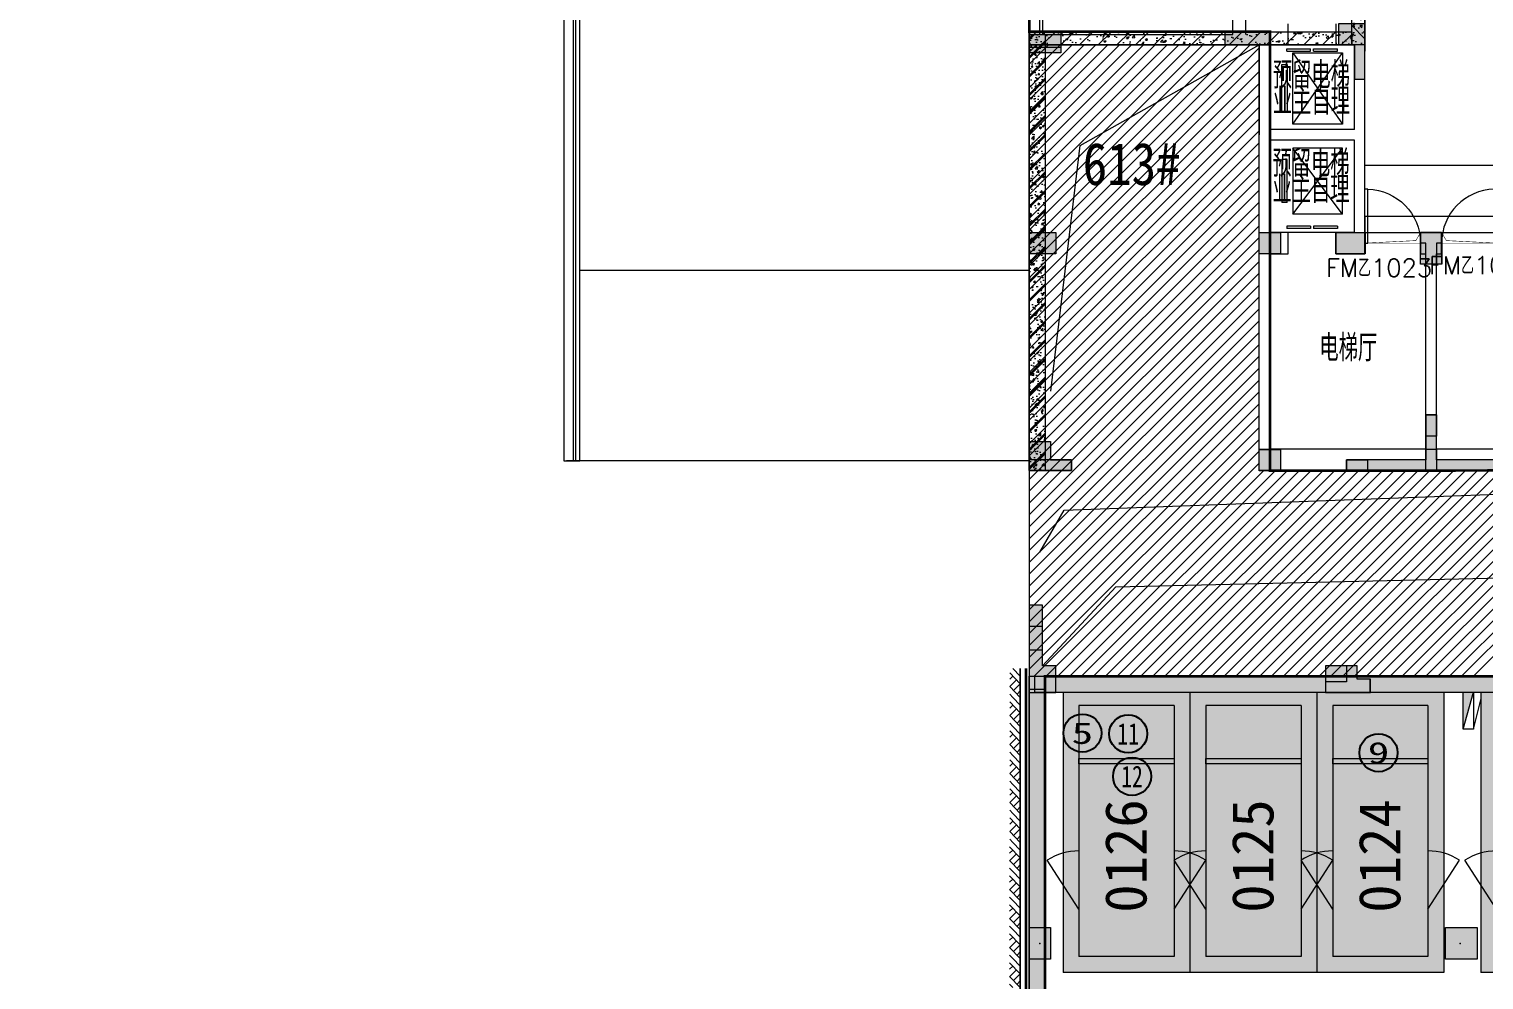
# Model space of a CAD drawing. Extents: x -264757 to 1033689, y 4049843 to 4347093.
# Drawn here: x -89057 to -61540, y 4239268 to 4257258 of the extents above; entities that cross this region are included whole.
import ezdxf
from ezdxf.enums import TextEntityAlignment as Align
from ezdxf.xclip import XClip

# ---------------------------------------------------------------- set-up
doc = ezdxf.new("R2010")
doc.units = 0
doc.header["$LTSCALE"] = 1000
doc.header["$MEASUREMENT"] = 0
doc.header["$XCLIPFRAME"] = 0
doc.linetypes.add('DASH', pattern=[0.35, 0.25, -0.1])
doc.layers.add('AX-01DK-PB01$0$AX-001DK-01-PB01-02$0$A-3-WinF(Text)', color=8, linetype='Continuous', plot=False)
for name, color, linetype in [('不利因素1-紧邻消火栓', 7, 'Continuous'), ('不利因素11-尽端停车', 7, 'Continuous'), ('不利因素12-不满足一次性出车', 7, 'Continuous'), ('不利因素5-单面靠墙', 7, 'Continuous'), ('普通车位', 7, 'Continuous')]:
    doc.layers.add(name, color=color, linetype=linetype)
doc.layers.add('无关图层', color=8, linetype='Continuous', lineweight=0)
doc.layers.add('车位归属楼栋范围线', color=7, linetype='Continuous', true_color=0x19e6c7)
doc.styles.add('AX-01DK-PB01$0$AX-001DK-01-PB01-02$0$_TCH_WINDOW', font='SIMPLEX', dxfattribs={"bigfont": 'GBCBIG'})
doc.styles.add('AX-01DK-PB01$0$Standard', font='gbenor.shx', dxfattribs={"bigfont": 'gbcbig.shx'})
doc.styles.add('AX-01DK-PB01$1$AX-001DK-01-PB01-02$0$黑体', font='simhei.ttf')
doc.styles.add('AX-ACK-BIANH1$0$黑体', font='simhei.ttf')
doc.styles.add('SX-ACK-PB01-WNC-ALL$0$黑体', font='simhei.ttf')
doc.styles.add('黑体', font='simhei.ttf')

# ---------------------------------------------------------------- blocks, each defined once
blk = doc.blocks.new('20200722.21185040')
at = {"layer": '不利因素11-尽端停车', "true_color": 0xf21b23}
h = blk.add_hatch(color=240, dxfattribs=at)
h.dxf.hatch_style = 1
edge = h.paths.add_edge_path()
edge.add_arc((360, 360), 360, 0, 360)
at = {"layer": '不利因素11-尽端停车'}
blk.add_circle((360, 360), 360, dxfattribs=at)
at = {"layer": '不利因素11-尽端停车', "style": '黑体', "width": 0.695313}
blk.add_text('11', height=407.3, dxfattribs=at).set_placement((156, 156), (564, 156), align=Align.FIT)
blk = doc.blocks.new('20200722.21185335')
at = {"layer": '不利因素12-不满足一次性出车', "true_color": 0x201adc}
h = blk.add_hatch(color=182, dxfattribs=at)
h.dxf.hatch_style = 1
edge = h.paths.add_edge_path()
edge.add_arc((360, 360), 360, 0, 360)
at = {"layer": '不利因素12-不满足一次性出车'}
blk.add_circle((360, 360), 360, dxfattribs=at)
at = {"layer": '不利因素12-不满足一次性出车', "style": '黑体', "width": 0.695313}
blk.add_text('12', height=407.3, dxfattribs=at).set_placement((156, 156), (564, 156), align=Align.FIT)
blk = doc.blocks.new('20200722.21175556')
at = {"layer": '不利因素1-紧邻消火栓', "true_color": 0x3c6a45}
h = blk.add_hatch(color=97, dxfattribs=at)
h.dxf.hatch_style = 1
edge = h.paths.add_edge_path()
edge.add_arc((360, 360), 360, 0, 360)
at = {"layer": '不利因素1-紧邻消火栓'}
blk.add_circle((360, 360), 360, dxfattribs=at)
at = {"layer": '不利因素1-紧邻消火栓', "style": '黑体', "width": 1.390625}
blk.add_text('9', height=407, dxfattribs=at).set_placement((156, 156), (564, 156), align=Align.FIT)
blk = doc.blocks.new('SX-ACK-PB01-WNC-ALL$0$20200722.21183209')
at = {"layer": '不利因素5-单面靠墙', "true_color": 0x6d711d}
h = blk.add_hatch(color=66, dxfattribs=at)
h.dxf.hatch_style = 1
edge = h.paths.add_edge_path()
edge.add_arc((360, 360), 360, 0, 360)
at = {"layer": '不利因素5-单面靠墙'}
blk.add_circle((360, 360), 360, dxfattribs=at)
at = {"layer": '不利因素5-单面靠墙', "style": 'SX-ACK-PB01-WNC-ALL$0$黑体', "width": 1.390625}
blk.add_text('5', height=407, dxfattribs=at).set_placement((156, 156), (564, 156), align=Align.FIT)
blk = doc.blocks.new('AX-01DK-PB01$1$$LinePat$素土夯实')
at = {"layer": '无关图层'}
for p, q in [((0, -210), (210, 0)), ((120, -300), (420, 0)), ((420, 0), (608, -188)), ((495, -300), (795, 0)), ((615, 0), (705, -90)), ((210, -210), (300, -300)), ((315, -105), (502, -293)), ((705, -300), (795, -210))]:
    blk.add_line(p, q, dxfattribs=at)
blk = doc.blocks.new('SX-613-PB02-WNC')
at = {"layer": '无关图层'}
h = blk.add_hatch(color=256, dxfattribs=at)
h.dxf.hatch_style = 1
h.paths.add_polyline_path([(5850, 12700), (5850, 12300), (6150, 12300), (6150, 11650), (6350, 11650), (6350, 12700)])
for points in [[(6150, 12300), (6150, 11650), (6350, 11650), (6350, 12700), (5850, 12700), (5850, 12300)], [(600, 12150), (0, 12150), (0, 12550), (600, 12550)], [(3700, 12550), (3700, 12300), (4550, 12300), (4550, 12550)], [(500, 8350), (0, 8350), (0, 8750), (500, 8750)], [(4749, 8350), (4349, 8350), (4349, 8750), (4749, 8750)], [(6350, 8350), (5800, 8350), (5800, 8750), (6350, 8750)], [(7400, 8150), (7400, 8750), (7800, 8750), (7800, 8150)], [(7500, 5300), (7700, 5300), (7700, 4900), (7500, 4900)], [(800, 4250), (0, 4250), (0, 4800), (400, 4800), (400, 4450), (800, 4450)], [(4749, 4245), (4349, 4245), (4349, 4645), (4749, 4645)], [(6400, 4450), (6400, 4250), (6000, 4250), (6000, 4450)], [(7700, 4450), (7700, 4450), (7700, 4250), (7500, 4250), (7500, 4450), (7500, 4450), (7500, 4650), (7700, 4650)], [(250, 1700), (0, 1700), (0, 1300), (250, 1300)], [(0, 50), (500, 50), (500, 550), (250, 550), (250, 850), (0, 850)], [(6451, 50), (6451, 300), (6201, 300), (6201, 550), (6001, 550), (5601, 550), (5601, 50), (6001, 50)]]:
    blk.add_hatch(color=256, dxfattribs=at).paths.add_polyline_path(points)
h = blk.add_hatch(dxfattribs=at)
h.set_pattern_fill('ARMORED', color=256, scale=100)
h.set_pattern_definition([(50, (-1069436.4, -383487.5), (358.63009, -31.37607), [37.5, -412.5]), (355, (-1069436.4, -383487.5), (-69.37567, 376.09607), [30, -330]), (100.4514, (-1069406.5, -383490.1), (289.25469, 344.71977), [31.8701, -350.57106]), (46.1842, (-1069436.4, -383387.5), (533.62052, -82.7595), [56.25, -618.75]), (96.6356, (-1069391.9, -383394.4), (467.33135, 487.05894), [47.80514, -525.8565]), (351.1842, (-1069436.4, -383387.5), (467.33097, 487.0593), [45, -495]), (21, (-1069386.4, -383412.5), (298.453526, -201.309445), [37.5, -412.5]), (326, (-1069386.4, -383412.5), (121.65767, 362.57502), [30, -330]), (71.4514, (-1069361.52, -383429.27), (420.11131, 161.26525), [31.8701, -350.57106]), (37.5, (-1069436.4, -383487.5), (6.079928, 166.446927), [0, -326, 0, -335, 0, -331.25]), (7.5, (-1069436.4, -383487.5), (131.53477, 197.205856), [0, -191, 0, -318.5, 0, -126.25]), (327.5, (-1069547.9, -383487.5), (266.911218, -11.277436), [0, -125, 0, -390, 0, -517.5]), (317.5, (-1069597.9, -383487.5), (291.593085, 50.05249), [0, -162.5, 0, -259, 0, -367.5]), (45, (-1069436.4, -383487.5), (-176.776695, 176.776695), [])])
h.paths.add_polyline_path([(0, 12500), (300, 12500), (300, 4250), (0, 4250)])
h = blk.add_hatch(color=256, dxfattribs=at)
h.dxf.hatch_style = 1
h.paths.add_polyline_path([(600, 12250), (0, 12250), (0, 12500), (600, 12500)])
h = blk.add_hatch(color=256, dxfattribs=at)
h.dxf.hatch_style = 1
h.paths.add_polyline_path([(3700, 12550), (3700, 12300), (4550, 12300), (4550, 12550)])
h = blk.add_hatch(color=256, dxfattribs=at)
h.dxf.hatch_style = 1
h.paths.add_polyline_path([(7700, 8550), (7700, 8150), (7500, 8150), (7500, 8550), (7400, 8550), (7400, 8750), (6350, 8750), (6350, 8750), (8850, 8750), (8850, 8750), (7800, 8750), (7800, 8550)])
h = blk.add_hatch(color=256, dxfattribs=at)
h.dxf.hatch_style = 1
h.paths.add_polyline_path([(7700, 4450), (7700, 5300), (7500, 5300), (7500, 4450), (6000, 4450), (6000, 4250), (6350, 4250), (6350, 4250), (8850, 4250), (8850, 4250), (9200, 4250), (9200, 4450)])
h = blk.add_hatch(color=256, dxfattribs=at)
h.dxf.hatch_style = 1
h.paths.add_polyline_path([(800, 4450), (0, 4450), (0, 4250), (800, 4250)])
h = blk.add_hatch(color=256, dxfattribs=at)
h.dxf.hatch_style = 1
h.paths.add_polyline_path([(250, 1700), (0, 1700), (0, 50), (500, 50), (500, 550), (250, 550)])
h = blk.add_hatch(color=256, dxfattribs=at)
h.dxf.hatch_style = 1
h.paths.add_polyline_path([(6451, 50), (6451, 300), (6201, 300), (6201, 550), (6001, 550), (6001, 250), (5601, 250), (5601, 50), (6001, 50)])
for points in [[(5850, 12700), (5850, 12300), (6150, 12300), (6150, 11650), (6350, 11650), (6350, 12700)], [(6150, 12300), (6150, 11650), (6350, 11650), (6350, 12700), (5850, 12700), (5850, 12300)], [(600, 12150), (0, 12150), (0, 12550), (600, 12550)], [(0, 12500), (300, 12500), (300, 4250), (0, 4250)], [(600, 12250), (0, 12250), (0, 12500), (600, 12500)], [(3700, 12550), (3700, 12300), (4550, 12300), (4550, 12550)], [(500, 8350), (0, 8350), (0, 8750), (500, 8750)], [(4749, 8350), (4349, 8350), (4349, 8750), (4749, 8750)], [(6350, 8350), (5800, 8350), (5800, 8750), (6350, 8750)], [(7400, 8750), (7400, 8750), (7800, 8750), (7800, 8750), (7800, 8750), (7800, 8550), (7700, 8550), (7700, 8150), (7500, 8150), (7500, 8550), (7400, 8550), (7400, 8750)], [(7400, 8150), (7400, 8750), (7800, 8750), (7800, 8150)], [(6350, 4250), (6350, 4250), (8850, 4250), (8850, 4250), (9200, 4250), (9200, 4450), (7700, 4450), (7700, 5300), (7500, 5300), (7500, 4450), (6000, 4450), (6000, 4250)], [(7500, 5300), (7700, 5300), (7700, 4900), (7500, 4900)], [(800, 4250), (0, 4250), (0, 4800), (400, 4800), (400, 4450), (800, 4450)], [(800, 4450), (0, 4450), (0, 4250), (800, 4250)], [(4749, 4245), (4349, 4245), (4349, 4645), (4749, 4645)], [(6400, 4450), (6400, 4250), (6000, 4250), (6000, 4450)], [(7700, 4450), (7700, 4450), (7700, 4250), (7500, 4250), (7500, 4450), (7500, 4450), (7500, 4650), (7700, 4650)], [(500, 50), (500, 550), (250, 550), (250, 1700), (0, 1700), (0, 50)], [(250, 1700), (0, 1700), (0, 1300), (250, 1300)], [(0, 50), (500, 50), (500, 550), (250, 550), (250, 850), (0, 850)], [(6451, 50), (6451, 300), (6201, 300), (6201, 550), (6001, 550), (6001, 250), (5601, 250), (5601, 50), (6001, 50)], [(6451, 50), (6451, 300), (6201, 300), (6201, 550), (6001, 550), (6001, 550), (5601, 550), (5601, 50), (6001, 50)]]:
    blk.add_lwpolyline(points, close=True, dxfattribs=at)
at = {"layer": '无关图层', "ltscale": 0.5}
blk.add_lwpolyline([(3700, 12550), (3700, 12300), (4550, 12300), (4550, 12550)], close=True, dxfattribs=at)
at = {"layer": '无关图层', "const_width": 10}
for points in [[(7400, 8750), (7311, 8598), (6349, 8550)], [(7800, 8750), (7889, 8598), (8849, 8550)]]:
    blk.add_lwpolyline(points, dxfattribs=at)
for points in [[(7400, 8750), (6350, 8750), (6350, 8550), (7400, 8550)], [(7800, 8750), (8850, 8750), (8850, 8550), (7800, 8550)]]:
    blk.add_lwpolyline(points, close=True, dxfattribs=at)
blk = doc.blocks.new('SX-613-PB02-DQ')
at = {"layer": '无关图层'}
h = blk.add_hatch(dxfattribs=at)
h.set_pattern_fill('ARMORED', color=256, scale=50, angle=90, style=0)
h.set_pattern_definition([(140, (4112577.33, 75403.6), (31.376067, 358.630091), [37.5, -412.5]), (85, (4112577.33, 75403.6), (-376.096067, -69.375667), [30, -330]), (190.4514, (4112579.95, 75433.5), (-344.71977, 289.25469), [31.870095, -350.571056]), (136.1842, (4112477.33, 75403.6), (82.759507, 533.620524), [56.25, -618.75]), (186.6356, (4112484.23, 75448.1), (-487.058935, 467.33135), [47.805144, -525.8565]), (81.1842, (4112477.33, 75403.6), (-487.0593, 467.33097), [45, -495]), (111, (4112502.33, 75453.6), (201.309445, 298.453526), [37.5, -412.5]), (56, (4112502.33, 75453.6), (-362.575023, 121.657666), [30, -330]), (161.4514, (4112519.1, 75478.5), (-161.265248, 420.111314), [31.870095, -350.571056]), (127.5, (4112577.33, 75403.61), (-166.446927, 6.0799277), [0, -326, 0, -335, 0, -331.25]), (97.5, (4112577.33, 75403.61), (-197.205856, 131.534769), [0, -191, 0, -318.5, 0, -126.25]), (57.5, (4112577.33, 75292.11), (11.277436, 266.911218), [0, -125, 0, -390, 0, -517.5]), (47.5, (4112577.33, 75242.11), (-50.052491, 291.593085), [0, -162.5, 0, -259, 0, -367.5]), (135, (4112577.33, 75403.61), (-176.776695, -176.776695), [])])
h.paths.add_polyline_path([(7199, 13950), (7199, 17870), (7449, 17870), (7449, 13950)])
h = blk.add_hatch(dxfattribs=at)
h.set_pattern_fill('ARMORED', color=256, scale=50, style=0)
h.set_pattern_definition([(50, (82483.1, -4087258.02), (358.630091, -31.376067), [37.5, -412.5]), (355, (82483.1, -4087258.02), (-69.375667, 376.096067), [30, -330]), (100.4514, (82513, -4087260.64), (289.25469, 344.71977), [31.870095, -350.571056]), (46.1842, (82483.1, -4087158), (533.620524, -82.759507), [56.25, -618.75]), (96.6356, (82527.6, -4087164.9), (467.33135, 487.058935), [47.805144, -525.8565]), (351.1842, (82483.1, -4087158), (467.33097, 487.0593), [45, -495]), (21, (82533.1, -4087183.02), (298.453526, -201.309445), [37.5, -412.5]), (326, (82533.1, -4087183.02), (121.657666, 362.575023), [30, -330]), (71.4514, (82557.98, -4087199.8), (420.111314, 161.265248), [31.870095, -350.571056]), (37.5, (82483.11, -4087258.02), (6.0799277, 166.446927), [0, -326, 0, -335, 0, -331.25]), (7.5, (82483.11, -4087258.02), (131.534769, 197.205856), [0, -191, 0, -318.5, 0, -126.25]), (327.5, (82371.61, -4087258.02), (266.911218, -11.277436), [0, -125, 0, -390, 0, -517.5]), (317.5, (82321.6, -4087258.02), (291.593085, 50.052491), [0, -162.5, 0, -259, 0, -367.5]), (45, (82483.1, -4087258.02), (-176.776695, 176.776695), [])])
h.paths.add_polyline_path([(7199, 13950), (1100, 13950), (1100, 14200), (7199, 14200)])
for points in [[(7199, 13950), (7199, 17920), (7449, 17920), (7449, 13950)], [(7199, 13950), (1100, 13950), (1100, 14200), (7199, 14200)]]:
    blk.add_lwpolyline(points, close=True, dxfattribs=at)
blk = doc.blocks.new('SX-CK-PB001-WNC$1$20211103.13313888')
at = {"layer": '无关图层'}
h = blk.add_hatch(color=256, dxfattribs=at)
h.dxf.hatch_style = 1
h.paths.add_polyline_path([(0, 600), (400, 600), (400, 0), (0, 0)])
blk.add_lwpolyline([(0, 600), (400, 600), (400, 0), (0, 0)], close=True, dxfattribs=at)
blk.add_point((200, 300), dxfattribs=at)
blk = doc.blocks.new('PX-03CK-XHS$1$$TWTSYS$00000508')
at = {"layer": '无关图层'}
for p, q in [((-0.5, 0.5), (0.324, 1.224)), ((-0.5, 0.5), (-0.5, -0.5)), ((-0.5, -0.5), (0.5, 0.5)), ((0.5, 0.5), (-0.5, 0.5)), ((0.5, -0.5), (0.5, 0.5)), ((-0.5, -0.5), (0.5, -0.5))]:
    blk.add_line(p, q, dxfattribs=at)
blk.add_solid([(0.5, -0.5), (0.5, 0.5), (-0.5, -0.5)], dxfattribs=at)
blk = doc.blocks.new('AX-01DK-PB01$0$AX-001DK-01-PP01$0$AX-001DK-01-PP01$0$$DORLIB2D$00000127')
at = {"layer": '无关图层'}
for points in [[(-0.533, 0.795), (-0.533, 0.69)], [(-0.033, 0.795), (-0.533, 0.795)], [(-0.033, 0.69), (-0.533, 0.69)], [(-0.033, 0.795), (-0.033, 0.69)], [(0.533, 0.795), (0.033, 0.795)], [(0.033, 0.795), (0.033, 0.69)], [(0.533, 0.69), (0.033, 0.69)], [(0.533, 0.795), (0.533, 0.69)], [(0.5, 0.5), (-0.5, 0.5)]]:
    blk.add_lwpolyline(points, dxfattribs=at)
blk = doc.blocks.new('AX-01DK-PB01$0$$DorLib2D$00000001')
at = {"layer": '无关图层'}
for p, q in [((0.45, 0.975), (0.5, 0.975)), ((0.45, 0), (0.45, 0.975)), ((0.5, 0), (0.5, 0.975)), ((0.5, 0), (0.45, 0))]:
    blk.add_line(p, q, dxfattribs=at)
at = {"layer": '无关图层', "lineweight": 13}
blk.add_arc((0.475, 0), 0.975, 91.4693, 180, dxfattribs=at)
blk = doc.blocks.new('A$C7e5eb487')
at = {"layer": '普通车位', "true_color": 0xf18f8e}
h = blk.add_hatch(color=11, dxfattribs=at)
h.dxf.hatch_style = 1
h.paths.add_polyline_path([(2400, 0), (2400, -5300), (0, -5300), (0, 0)])

msp = doc.modelspace()

# ---------------------------------------------------------------- hatches: boundary and pattern name
at = {"layer": '无关图层'}
for points in [[(-69539.1, 4256808), (-70139.1, 4256808), (-70139.1, 4257208), (-69539.1, 4257208)], [(-66438.7, 4257208), (-66438.7, 4256958), (-65588.7, 4256958), (-65588.7, 4257208)], [(-63988.9, 4256958), (-63989.2, 4256308), (-63789.2, 4256308), (-63788.9, 4257358), (-64288.9, 4257358), (-64288.9, 4256958)], [(-69639.4, 4253008), (-70139.4, 4253008), (-70139.4, 4253408), (-69639.4, 4253408)], [(-65389.6, 4253008), (-65789.6, 4253008), (-65789.6, 4253408), (-65389.6, 4253408)], [(-63788.9, 4253008), (-64338.9, 4253008), (-64338.9, 4253408), (-63788.9, 4253408)], [(-62738.7, 4252808), (-62738.7, 4253408), (-62338.7, 4253408), (-62338.7, 4252808)], [(-62638.9, 4249957.8), (-62438.9, 4249957.8), (-62438.9, 4249557.8), (-62638.9, 4249557.8)], [(-69339.1, 4248908), (-70139.1, 4248908), (-70139.1, 4249458), (-69739.1, 4249458), (-69739.1, 4249108), (-69339.1, 4249108)], [(-65389.7, 4248908.3), (-65789.7, 4248908.3), (-65789.7, 4249308.3), (-65389.7, 4249308.3)], [(-62439.1, 4249107.8), (-62438.9, 4249107.8), (-62438.9, 4248907.8), (-62638.9, 4248907.8), (-62638.9, 4249107.8), (-62639.1, 4249107.8), (-62638.9, 4249307.8), (-62438.9, 4249307.8)], [(-63738.9, 4249107.8), (-63738.9, 4248907.8), (-64138.9, 4248907.8), (-64138.9, 4249107.8)], [(-69889.2, 4246358), (-70139.2, 4246358), (-70139.2, 4245958), (-69889.2, 4245958)], [(-70139.2, 4244708), (-69639.2, 4244708), (-69639.2, 4245208), (-69889.2, 4245208), (-69889.2, 4245508), (-70139.2, 4245508)], [(-69840, 4229979), (-69839.9, 4244714.5), (-70139.9, 4245014.5), (-70140, 4229979)], [(-70039.9, 4244714.5), (-40139.3, 4244714.3), (-40139.3, 4245014.3), (-70039.9, 4245014.5)], [(-63688.2, 4244708), (-63688.2, 4244958), (-63938.2, 4244958), (-63938.2, 4245208), (-64138.2, 4245208), (-64538.2, 4245208), (-64538.2, 4244708), (-64138.2, 4244708)]]:
    msp.add_hatch(color=256, dxfattribs=at).paths.add_polyline_path(points)
h = msp.add_hatch(dxfattribs=at)
h.set_pattern_fill('ARMORED', color=256, scale=100)
h.set_pattern_definition([(50, (-1139575.48, 3861170.52), (358.63009, -31.37607), [37.5, -412.5]), (355, (-1139575.48, 3861170.52), (-69.37567, 376.09607), [30, -330]), (100.4514, (-1139545.6, 3861167.9), (289.25469, 344.71977), [31.8701, -350.57106]), (46.1842, (-1139575.5, 3861270.52), (533.62052, -82.7595), [56.25, -618.75]), (96.6356, (-1139531, 3861263.63), (467.33135, 487.05894), [47.80514, -525.8565]), (351.1842, (-1139575.5, 3861270.5), (467.33097, 487.0593), [45, -495]), (21, (-1139525.48, 3861245.52), (298.453526, -201.309445), [37.5, -412.5]), (326, (-1139525.48, 3861245.52), (121.65767, 362.57502), [30, -330]), (71.4514, (-1139500.6, 3861228.75), (420.11131, 161.26525), [31.8701, -350.57106]), (37.5, (-1139575.48, 3861170.52), (6.079928, 166.446927), [0, -326, 0, -335, 0, -331.25]), (7.5, (-1139575.48, 3861170.52), (131.53477, 197.205856), [0, -191, 0, -318.5, 0, -126.25]), (327.5, (-1139686.98, 3861170.52), (266.911218, -11.277436), [0, -125, 0, -390, 0, -517.5]), (317.5, (-1139736.98, 3861170.52), (291.593085, 50.05249), [0, -162.5, 0, -259, 0, -367.5]), (45, (-1139575.48, 3861170.52), (-176.776695, 176.776695), [])])
h.paths.add_polyline_path([(-70139.1, 4257158), (-69839.1, 4257158), (-69839.1, 4248908), (-70139.1, 4248908)])
h = msp.add_hatch(color=256, dxfattribs=at)
h.dxf.hatch_style = 1
h.paths.add_polyline_path([(-69539.1, 4256908), (-70139.1, 4256908), (-70139.1, 4257158), (-69539.1, 4257158)])
h = msp.add_hatch(color=256, dxfattribs=at)
h.dxf.hatch_style = 1
h.paths.add_polyline_path([(-66438.7, 4257208), (-66438.7, 4256958), (-65588.7, 4256958), (-65588.7, 4257208)])
h = msp.add_hatch(color=256, dxfattribs=at)
h.dxf.hatch_style = 1
h.paths.add_polyline_path([(-64288.9, 4257358), (-64288.9, 4256958), (-63988.9, 4256958), (-63989.2, 4256308), (-63789.2, 4256308), (-63788.9, 4257358)])
h = msp.add_hatch(color=256, dxfattribs=at)
h.dxf.hatch_style = 1
h.paths.add_polyline_path([(-62438.9, 4253208), (-62438.9, 4252808), (-62638.9, 4252808), (-62638.9, 4253208), (-62739.1, 4253208), (-62739.1, 4253408), (-63788.9, 4253408), (-63788.9, 4253408), (-61288.9, 4253408), (-61288.9, 4253408), (-62338.7, 4253408), (-62338.7, 4253208)])
h = msp.add_hatch(color=256, dxfattribs=at)
h.dxf.hatch_style = 1
h.paths.add_polyline_path([(-62438.9, 4249107.8), (-62438.9, 4249957.8), (-62638.9, 4249957.8), (-62638.9, 4249107.8), (-64138.9, 4249107.8), (-64138.9, 4248907.8), (-63788.9, 4248907.8), (-63788.9, 4248907.8), (-61288.9, 4248907.8), (-61288.9, 4248907.8), (-60938.9, 4248907.8), (-60938.9, 4249107.8)])
h = msp.add_hatch(color=256, dxfattribs=at)
h.dxf.hatch_style = 1
h.paths.add_polyline_path([(-69339.1, 4249108), (-70139.1, 4249108), (-70139.1, 4248908), (-69339.1, 4248908)])
h = msp.add_hatch(color=256, dxfattribs=at)
h.dxf.hatch_style = 1
h.paths.add_polyline_path([(-69889.2, 4246358), (-70139.2, 4246358), (-70139.2, 4244708), (-69639.2, 4244708), (-69639.2, 4245208), (-69889.2, 4245208)])
h = msp.add_hatch(color=256, dxfattribs=at)
h.dxf.hatch_style = 1
h.paths.add_polyline_path([(-63688.2, 4244708), (-63688.2, 4244958), (-63938.2, 4244958), (-63938.2, 4245208), (-64138.2, 4245208), (-64138.2, 4244908), (-64538.2, 4244908), (-64538.2, 4244708), (-64138.2, 4244708)])
h = msp.add_hatch(dxfattribs=at)
h.set_pattern_fill('钢筋混凝土', color=256, scale=100)
h.set_pattern_definition([(45, (-4e-05, 0.0001), (-176.776695, 176.776695), []), (50, (-4e-05, 0.0001), (717.26018, -62.752135), [75, -825]), (355, (-4e-05, 0.0001), (-138.75133, 752.19213), [60, -660]), (100.4514, (59.8, -5.2), (578.50938, 689.43954), [63.74019, -701.14211]), (46.1842, (-4e-05, 200), (1067.24105, -165.51901), [112.5, -1237.5]), (96.6356, (88.9, 186.2), (934.6627, 974.11787), [95.6103, -1051.713]), (351.1842, (-4e-05, 200), (934.66195, 974.1186), [90, -990]), (21, (100, 150), (596.90705, -402.61889), [75, -825]), (326, (100, 150), (243.31533, 725.15005), [60, -660]), (71.4514, (149.74, 116.45), (840.22263, 322.5305), [63.74019, -701.14211]), (37.5, (-4e-05, 0.0001), (12.159855, 332.893854), [0, -652, 0, -670, 0, -662.5]), (7.5, (-4e-05, 0.0001), (263.069537, 394.411712), [0, -382, 0, -637, 0, -252.5]), (327.5, (-223, 0.0001), (533.822436, -22.554872), [0, -250, 0, -780, 0, -1035]), (317.5, (-323, 0.0001), (583.18617, 100.10498), [0, -325, 0, -518, 0, -735])])
h.paths.add_polyline_path([(-89056.6, 4229878), (-69839.6, 4229878), (-69839.6, 4244762.1), (-70139.6, 4244762.1), (-70139.6, 4230178), (-89056.6, 4230178)])
h = msp.add_hatch(color=256, dxfattribs=at)
h.dxf.hatch_style = 1
h.paths.add_polyline_path([(-62264.6, 4240258), (-61664.6, 4240258), (-61664.6, 4239658), (-62264.6, 4239658)])

# ---------------------------------------------------------------- linework, layer by layer
for p, q in [((-78939.6, 4260990.7), (-78939.6, 4249088.1)), ((-78764.6, 4260990.7), (-78764.6, 4249088.1)), ((-78714.6, 4249088.1), (-78714.5, 4260990.8)), ((-78639.6, 4249088.1), (-78639.5, 4260990.8)), ((-70139.8, 4257158.1), (-70139.6, 4260990.7)), ((-69939.8, 4257158), (-69939.6, 4260990.7)), ((-70139.6, 4260878), (-70139.6, 4256957.8)), ((-63789.7, 4257057.8), (-63789.7, 4260678)), ((-70139.8, 4257158.1), (-69939.8, 4257158)), ((-65239.7, 4256957.8), (-65239.7, 4257357.8)), ((-64339.7, 4257357.8), (-64339.7, 4256957.8)), ((-70139.7, 4256958), (-70139.8, 4245014.3)), ((-65789.6, 4256958), (-70139.7, 4256958)), ((-70139.7, 4256820.1), (-70001.8, 4256958)), ((-70139.7, 4256595.6), (-69777.3, 4256958)), ((-70139.7, 4256371.1), (-69552.8, 4256958)), ((-70139.7, 4256146.6), (-69328.3, 4256958)), ((-70139.7, 4255922.1), (-69103.8, 4256958)), ((-70139.7, 4255697.6), (-68879.3, 4256958)), ((-70139.7, 4255473.1), (-68654.8, 4256958)), ((-70139.7, 4255248.6), (-68430.2, 4256958)), ((-70139.7, 4255024.1), (-68205.7, 4256958)), ((-70139.7, 4254799.6), (-67981.2, 4256958)), ((-70139.7, 4254575), (-67756.7, 4256958)), ((-70139.7, 4254350.5), (-67532.2, 4256958)), ((-70139.7, 4254126), (-67307.7, 4256958)), ((-70139.7, 4253901.5), (-67083.2, 4256958)), ((-70139.7, 4253677), (-66858.7, 4256958)), ((-70139.7, 4253452.5), (-66634.2, 4256958)), ((-70139.7, 4253228), (-66409.7, 4256958)), ((-70139.7, 4253003.5), (-66185.2, 4256958)), ((-70139.7, 4252779), (-65960.7, 4256958)), ((-70139.7, 4252554.5), (-65789.6, 4256904.6)), ((-70139.6, 4256957.8), (-65789.7, 4256957.8)), ((-69175.3, 4255058.3), (-65789.7, 4256957.8)), ((-65789.7, 4248908), (-65789.6, 4256958)), ((-65789.7, 4256957.8), (-65789.7, 4255258)), ((-65589.7, 4256957.8), (-65589.7, 4255358)), ((-65589.7, 4256957.8), (-65239.7, 4256957.8)), ((-64339.7, 4256957.8), (-63989.7, 4256957.8)), ((-63989.7, 4255358), (-63989.7, 4256957.8)), ((-63789.7, 4255258), (-63789.7, 4257057.8)), ((-63087, 4245014.3), (-51143.3, 4256958)), ((-62862.5, 4245014.3), (-50918.7, 4256958)), ((-62638, 4245014.3), (-50789.7, 4256862.6)), ((-70139.7, 4252330), (-65789.6, 4256680.1)), ((-62413.5, 4245014.3), (-50789.7, 4256638.1)), ((-70139.7, 4252105.5), (-65789.6, 4256455.6)), ((-62188.9, 4245014.3), (-50789.7, 4256413.6)), ((-70139.8, 4251656.4), (-65789.6, 4256006.6)), ((-70139.7, 4251880.9), (-65789.6, 4256231.1)), ((-61964.4, 4245014.3), (-50789.7, 4256189.1)), ((-70139.8, 4251431.9), (-65789.6, 4255782.1)), ((-61739.9, 4245014.3), (-50789.7, 4255964.6)), ((-70139.8, 4251207.4), (-65789.6, 4255557.6)), ((-70139.8, 4250982.9), (-65789.6, 4255333.1)), ((-65789.7, 4253308), (-65789.7, 4255258)), ((-63989.7, 4255358), (-65589.7, 4255358)), ((-63789.7, 4253408), (-63789.7, 4255258)), ((-70139.8, 4250758.4), (-65789.6, 4255108.6)), ((-69733.4, 4250408), (-69175.3, 4255058.3)), ((-63989.7, 4255158), (-65589.7, 4255158)), ((-65589.7, 4253408), (-65589.7, 4255158)), ((-64214.7, 4255008), (-65154.7, 4255008)), ((-65154.7, 4255008), (-65154.7, 4253758)), ((-65154.7, 4253758), (-64214.7, 4255008)), ((-64214.7, 4253758), (-65154.7, 4255008)), ((-64214.7, 4253758), (-64214.7, 4255008)), ((-63989.7, 4253408), (-63989.7, 4255158)), ((-70139.8, 4250533.9), (-65789.6, 4254884)), ((-70139.8, 4250309.4), (-65789.6, 4254659.5)), ((-65259.7, 4254788), (-65364.7, 4254788)), ((-65364.7, 4254788), (-65364.7, 4253978)), ((-65259.7, 4253978), (-65259.7, 4254788)), ((-61283.9, 4254678.2), (-63783.9, 4254678.2)), ((-70139.8, 4250084.9), (-65789.6, 4254435)), ((-70139.8, 4249860.4), (-65789.6, 4254210.5)), ((-70139.8, 4249635.9), (-65789.6, 4253986)), ((-65259.7, 4253978), (-65364.7, 4253978)), ((-70139.8, 4249411.4), (-65789.6, 4253761.5)), ((-70139.8, 4249186.8), (-65789.6, 4253537)), ((-70139.8, 4248962.3), (-65789.6, 4253312.5)), ((-65789.7, 4248908), (-65789.7, 4253308)), ((-65239.7, 4253408), (-65589.7, 4253408)), ((-65239.7, 4253008), (-65239.7, 4253408)), ((-63989.7, 4253408), (-64339.7, 4253408)), ((-64339.7, 4253408), (-64339.7, 4253008)), ((-63789.7, 4253008), (-63789.7, 4253408)), ((-62539.3, 4253408), (-62739.7, 4253408)), ((-62739.7, 4253408), (-62739.7, 4253008)), ((-62340, 4253408), (-62539.3, 4253408)), ((-62340, 4253008), (-62340, 4253408)), ((-70139.8, 4248737.8), (-65789.6, 4253088)), ((-65589.7, 4249308), (-65589.7, 4253008)), ((-65589.7, 4253008), (-65239.7, 4253008)), ((-64339.7, 4253008), (-63889.7, 4253008)), ((-63889.7, 4253008), (-63789.7, 4253008)), ((-62739.7, 4253008), (-62639.3, 4253008)), ((-62639.3, 4249308), (-62639.3, 4253008)), ((-62439.3, 4253008), (-62340, 4253008)), ((-62439.3, 4249308), (-62439.3, 4253008)), ((-70139.8, 4248513.3), (-65789.6, 4252863.5)), ((-70139.7, 4252688.1), (-78639.5, 4252688.1)), ((-70139.8, 4248288.8), (-65789.6, 4252639)), ((-70139.8, 4248064.3), (-65789.6, 4252414.4)), ((-70139.8, 4247839.8), (-65789.6, 4252189.9)), ((-70139.8, 4247615.3), (-65789.7, 4251965.4)), ((-70139.8, 4247390.8), (-65789.7, 4251740.9)), ((-70139.8, 4247166.3), (-65789.7, 4251516.4)), ((-70139.8, 4246941.8), (-65789.7, 4251291.9)), ((-70139.8, 4246717.3), (-65789.7, 4251067.4)), ((-70139.8, 4246492.8), (-65789.7, 4250842.9)), ((-70139.8, 4246268.2), (-65789.7, 4250618.4)), ((-70139.8, 4246043.7), (-65789.7, 4250393.9)), ((-70139.8, 4245819.2), (-65789.7, 4250169.4)), ((-70139.8, 4245594.7), (-65789.7, 4249944.8)), ((-70139.8, 4245370.2), (-65789.7, 4249720.3)), ((-70139.8, 4245145.7), (-65789.7, 4249495.8)), ((-70046.7, 4245014.3), (-65789.7, 4249271.3)), ((-62639.3, 4249308), (-65589.7, 4249308)), ((-59489.5, 4249308), (-62439.3, 4249308)), ((-78939.6, 4249088.1), (-78639.6, 4249088.1)), ((-70139.7, 4249088.1), (-78889.4, 4249088.1)), ((-78764.6, 4249088.1), (-78714.6, 4249088.1)), ((-69822.1, 4245014.3), (-65789.7, 4249046.8)), ((-69597.6, 4245014.3), (-65704, 4248908)), ((-69481.5, 4248156.6), (-49140.4, 4248903.7)), ((-69373.1, 4245014.3), (-65479.5, 4248908)), ((-69148.6, 4245014.3), (-65255, 4248908)), ((-68924.1, 4245014.3), (-65030.4, 4248908)), ((-68699.6, 4245014.3), (-64805.9, 4248908)), ((-68475.1, 4245014.3), (-64581.4, 4248908)), ((-68250.6, 4245014.3), (-64356.9, 4248908)), ((-68026.1, 4245014.3), (-64132.4, 4248908)), ((-67801.6, 4245014.3), (-63907.9, 4248908)), ((-67577.1, 4245014.3), (-63683.4, 4248908)), ((-67352.6, 4245014.3), (-63458.9, 4248908)), ((-67128.1, 4245014.3), (-63234.4, 4248908)), ((-66903.6, 4245014.3), (-63009.9, 4248908)), ((-66679.1, 4245014.3), (-62785.4, 4248908)), ((-66454.6, 4245014.3), (-62560.9, 4248908)), ((-66230.1, 4245014.3), (-62336.4, 4248908)), ((-66005.5, 4245014.3), (-62111.9, 4248908)), ((-59289.5, 4248908), (-65789.7, 4248908)), ((-62539.3, 4248908), (-65789.7, 4248908)), ((-65781, 4245014.3), (-61887.4, 4248908)), ((-65556.5, 4245014.3), (-61662.8, 4248908)), ((-65332, 4245014.3), (-61438.3, 4248908)), ((-65107.5, 4245014.3), (-61213.8, 4248908)), ((-64883, 4245014.3), (-60989.3, 4248908)), ((-64658.5, 4245014.3), (-60764.8, 4248908)), ((-64434, 4245014.3), (-60540.3, 4248908)), ((-64209.5, 4245014.3), (-60315.8, 4248908)), ((-63985, 4245014.3), (-60091.3, 4248908)), ((-63760.5, 4245014.3), (-59866.8, 4248908)), ((-63536, 4245014.3), (-59642.3, 4248908)), ((-63311.5, 4245014.3), (-59417.8, 4248908)), ((-59289.5, 4248908), (-62539.3, 4248908)), ((-69939.1, 4247358), (-69481.5, 4248156.6)), ((-68504.1, 4246707.8), (-49139.3, 4247158)), ((-69889.2, 4245208), (-68504.1, 4246707.8)), ((-70309.7, 4245162.8), (-70310.4, 4230348)), ((-70310.4, 4230348), (-70309.7, 4245162.8)), ((-70210.4, 4230248), (-70209.7, 4245162.8)), ((-70200.4, 4230238), (-70199.7, 4245162.8)), ((-70189.7, 4245162.8), (-70190.4, 4230228)), ((-70140, 4229979), (-70139.9, 4245014.5)), ((-70139.8, 4245014.3), (-40239.3, 4245014.3)), ((-70039.9, 4245014.5), (-40139.3, 4245014.3)), ((-70039.9, 4245014.5), (-70039.9, 4244714.5)), ((-69839.6, 4244762.1), (-70139.6, 4244762.1)), ((-70139.6, 4244762.1), (-70139.6, 4230178)), ((-70039.9, 4244714.5), (-40139.3, 4244714.3)), ((-69840, 4229979), (-69839.9, 4244714.5)), ((-69839.6, 4229878), (-69839.6, 4244762.1)), ((-69499.5, 4244708.4, 0), (-69499.5, 4239408.4, 0)), ((-67099.5, 4244708.4, 0), (-69499.5, 4244708.4, 0)), ((-67399.5, 4244458.4, 0), (-69199.5, 4244458.4, 0)), ((-69199.5, 4244458.4, 0), (-69199.5, 4239708.4, 0)), ((-67399.5, 4244458.4, 0), (-67399.5, 4239708.4, 0)), ((-67099.5, 4244708.4, 0), (-67099.5, 4239408.4, 0)), ((-67099.5, 4244708.4), (-67099.5, 4239408.4, 0)), ((-64699.5, 4244708.4), (-67099.5, 4244708.4)), ((-64999.5, 4244458.4), (-66799.5, 4244458.4)), ((-66799.5, 4244458.4), (-66799.5, 4239708.4, 0)), ((-64999.5, 4244458.4), (-64999.5, 4239708.4, 0)), ((-64699.5, 4244708.4), (-64699.5, 4239408.4, 0)), ((-64699.5, 4244708.4), (-64699.5, 4239408.4, 0)), ((-62299.5, 4244708.4), (-64699.5, 4244708.4)), ((-62599.5, 4244458.4), (-64399.5, 4244458.4)), ((-64399.5, 4244458.4), (-64399.5, 4239708.4, 0)), ((-62599.5, 4244458.4), (-62599.5, 4239708.4, 0)), ((-62299.5, 4244708.4), (-62299.5, 4239408.4, 0)), ((-61599.5, 4244708.4, 0), (-61599.5, 4239408.4, 0)), ((-59199.5, 4244708.4, 0), (-61599.5, 4244708.4, 0)), ((-69199.5, 4243458.4, 0), (-67399.5, 4243458.4, 0)), ((-69199.5, 4243358.4, 0), (-69199.5, 4243458.4, 0)), ((-67399.5, 4243358.4, 0), (-69199.5, 4243358.4, 0)), ((-67399.5, 4243458.4, 0), (-67399.5, 4243358.4, 0)), ((-66799.5, 4243458.4), (-64999.5, 4243458.4)), ((-66799.5, 4243358.4), (-66799.5, 4243458.4)), ((-64999.5, 4243358.4), (-66799.5, 4243358.4)), ((-64999.5, 4243458.4), (-64999.5, 4243358.4)), ((-64399.5, 4243458.4), (-62599.5, 4243458.4)), ((-64399.5, 4243358.4), (-64399.5, 4243458.4)), ((-62599.5, 4243358.4), (-64399.5, 4243358.4)), ((-62599.5, 4243458.4), (-62599.5, 4243358.4)), ((-69199.5, 4240608.4, 0), (-69799.5, 4241530.4, 0)), ((-67399.5, 4240608.4, 0), (-66799.5, 4241530.4, 0)), ((-66799.5, 4240608.4), (-67399.5, 4241530.4)), ((-64999.5, 4240608.4), (-64399.5, 4241530.4)), ((-64399.5, 4240608.4), (-64999.5, 4241530.4)), ((-62599.5, 4240608.4), (-61999.5, 4241530.4)), ((-61299.5, 4240608.4, 0), (-61899.5, 4241530.4, 0)), ((-67399.5, 4239708.4, 0), (-69199.5, 4239708.4, 0)), ((-64999.5, 4239708.4, 0), (-66799.5, 4239708.4, 0)), ((-62599.5, 4239708.4, 0), (-64399.5, 4239708.4, 0)), ((-67099.5, 4239408.4, 0), (-69499.5, 4239408.4, 0)), ((-64699.5, 4239408.4, 0), (-67099.5, 4239408.4, 0)), ((-62299.5, 4239408.4, 0), (-64699.5, 4239408.4, 0)), ((-59199.5, 4239408.4, 0), (-61599.5, 4239408.4, 0))]:
    msp.add_line(p, q, dxfattribs=at)
for points in [[(-66039.9, 4257158), (-66040.4, 4258458), (-70140.1, 4258458), (-70140.1, 4257158)], [(-65154.7, 4255458), (-64214.7, 4256808)], [(-65154.7, 4256808), (-64214.7, 4255458)], [(-64214.7, 4253758), (-65154.7, 4253758)], [(-61289.7, 4253409), (-61289.7, 4253709), (-63789.7, 4253709), (-63789.7, 4253409), (-61289.7, 4253408), (-61289.7, 4253709)]]:
    msp.add_lwpolyline(points, dxfattribs=at)
for points in [[(-66290.4, 4257158), (-66290.4, 4258158), (-69890.1, 4258158), (-69890.1, 4257158)], [(-69539.1, 4256808), (-70139.1, 4256808), (-70139.1, 4257208), (-69539.1, 4257208)], [(-70139.1, 4257158), (-69839.1, 4257158), (-69839.1, 4248908), (-70139.1, 4248908)], [(-69539.1, 4256908), (-70139.1, 4256908), (-70139.1, 4257158), (-69539.1, 4257158)], [(-66438.7, 4257208), (-66438.7, 4256958), (-65588.7, 4256958), (-65588.7, 4257208)], [(-64288.9, 4257358), (-64288.9, 4256958), (-63988.9, 4256958), (-63989.2, 4256308), (-63789.2, 4256308), (-63788.9, 4257358)], [(-63988.9, 4256958), (-63989.2, 4256308), (-63789.2, 4256308), (-63788.9, 4257358), (-64288.9, 4257358), (-64288.9, 4256958)], [(-65364.7, 4256588), (-65259.7, 4256588), (-65259.7, 4255678), (-65364.7, 4255678)], [(-65154.7, 4256808), (-64214.7, 4256808), (-64214.7, 4255458), (-65154.7, 4255458)], [(-69639.4, 4253008), (-70139.4, 4253008), (-70139.4, 4253408), (-69639.4, 4253408)], [(-65389.6, 4253008), (-65789.6, 4253008), (-65789.6, 4253408), (-65389.6, 4253408)], [(-63788.9, 4253008), (-64338.9, 4253008), (-64338.9, 4253408), (-63788.9, 4253408)], [(-62739.1, 4253408), (-62739.1, 4253408), (-62338.7, 4253408), (-62338.7, 4253408), (-62338.7, 4253408), (-62338.7, 4253208), (-62438.9, 4253208), (-62438.9, 4252808), (-62638.9, 4252808), (-62638.9, 4253208), (-62739.1, 4253208), (-62739.1, 4253408)], [(-62738.7, 4252808), (-62738.7, 4253408), (-62338.7, 4253408), (-62338.7, 4252808)], [(-63788.9, 4248907.8), (-63788.9, 4248907.8), (-61288.9, 4248907.8), (-61288.9, 4248907.8), (-60938.9, 4248907.8), (-60938.9, 4249107.8), (-62438.9, 4249107.8), (-62438.9, 4249957.8), (-62638.9, 4249957.8), (-62638.9, 4249107.8), (-64138.9, 4249107.8), (-64138.9, 4248907.8)], [(-62638.9, 4249957.8), (-62438.9, 4249957.8), (-62438.9, 4249557.8), (-62638.9, 4249557.8)], [(-69339.1, 4248908), (-70139.1, 4248908), (-70139.1, 4249458), (-69739.1, 4249458), (-69739.1, 4249108), (-69339.1, 4249108)], [(-65389.7, 4248908.3), (-65789.7, 4248908.3), (-65789.7, 4249308.3), (-65389.7, 4249308.3)], [(-62439.1, 4249107.8), (-62438.9, 4249107.8), (-62438.9, 4248907.8), (-62638.9, 4248907.8), (-62638.9, 4249107.8), (-62639.1, 4249107.8), (-62638.9, 4249307.8), (-62438.9, 4249307.8)], [(-69339.1, 4249108), (-70139.1, 4249108), (-70139.1, 4248908), (-69339.1, 4248908)], [(-63738.9, 4249107.8), (-63738.9, 4248907.8), (-64138.9, 4248907.8), (-64138.9, 4249107.8)], [(-69639.2, 4244708), (-69639.2, 4245208), (-69889.2, 4245208), (-69889.2, 4246358), (-70139.2, 4246358), (-70139.2, 4244708)], [(-69889.2, 4246358), (-70139.2, 4246358), (-70139.2, 4245958), (-69889.2, 4245958)], [(-70139.2, 4244708), (-69639.2, 4244708), (-69639.2, 4245208), (-69889.2, 4245208), (-69889.2, 4245508), (-70139.2, 4245508)], [(-63688.2, 4244708), (-63688.2, 4244958), (-63938.2, 4244958), (-63938.2, 4245208), (-64138.2, 4245208), (-64138.2, 4244908), (-64538.2, 4244908), (-64538.2, 4244708), (-64138.2, 4244708)], [(-63688.2, 4244708), (-63688.2, 4244958), (-63938.2, 4244958), (-63938.2, 4245208), (-64138.2, 4245208), (-64138.2, 4245208), (-64538.2, 4245208), (-64538.2, 4244708), (-64138.2, 4244708)], [(-62264.6, 4240258), (-61664.6, 4240258), (-61664.6, 4239658), (-62264.6, 4239658)]]:
    msp.add_lwpolyline(points, close=True, dxfattribs=at)
at = {"layer": '无关图层', "ltscale": 0.5}
msp.add_lwpolyline([(-66438.7, 4257208), (-66438.7, 4256958), (-65588.7, 4256958), (-65588.7, 4257208)], close=True, dxfattribs=at)
at = {"layer": '无关图层'}
for centre, major_axis, start_param, end_param in [((-69199.5, 4240608.4, 0), (-271.8, 1065.9), -0.2496548, 0.3272766), ((-67399.5, 4240608.4, 0), (365.6, 1037.5), -0.2381217, 0.3388096), ((-66799.5, 4240608.4, 0), (-271.7, 1065.9), -0.2496251, 0.3273062), ((-64999.5, 4240608.4, 0), (364.1, 1038), -0.23955, 0.3373814), ((-64399.5, 4240608.4, 0), (-271.5, 1066), -0.249429, 0.3275023), ((-62599.5, 4240608.4, 0), (364.1, 1038), -0.23955, 0.3373814), ((-61299.5, 4240608.4, 0), (-271.5, 1066), -0.249429, 0.3275023)]:
    msp.add_ellipse(centre, major_axis=major_axis, ratio=1, start_param=start_param, end_param=end_param, dxfattribs=at)
msp.add_point((-61989.6, 4239958), dxfattribs=at)
at = {"layer": '车位归属楼栋范围线', "linetype": 'DASH', "ltscale": 5, "const_width": 50}
msp.add_lwpolyline([(-55544.8, 4272808.3), (-62130, 4272808.3), (-62130, 4283788), (-65326.6, 4283788), (-65326.6, 4278420.4), (-70778.2, 4278420.4), (-70778.2, 4267381.2), (-70139.7, 4267381.2), (-70139.1, 4257208), (-65588.7, 4257208), (-65588.7, 4248903.3), (-59289.5, 4248908.1)], dxfattribs=at)
msp.add_lwpolyline([(-88756.2, 4198328), (-43982.8, 4198328), (-43982.8, 4194208), (-40374.5, 4194208), (-40374.5, 4198433.4), (-33056.5, 4198433.4), (-33056.5, 4204787.6), (-29169.3, 4204787.6), (-29169.3, 4234026.6), (-25762.5, 4234026.6), (-25762.4, 4245014.4), (-69839.9, 4245014.4), (-69839.9, 4229878), (-88756.2, 4229878)], close=True, dxfattribs=at)

# ---------------------------------------------------------------- block references
at = {"layer": '无关图层'}
for name, p in [('SX-613-PB02-WNC', (-70139.1, 4244658)), ('SX-ACK-PB01-WNC-ALL$0$20200722.21183209', (-69494.2, 4243577.6, 0)), ('20200722.21185040', (-68628.3, 4243564.2, 0)), ('20200722.21175556', (-63893.2, 4243206.5, 0)), ('20200722.21185335', (-68554.6, 4242758.6, 0)), ('SX-CK-PB001-WNC$1$20211103.13313888', (-70139.6, 4239658))]:
    msp.add_blockref(name, p, dxfattribs=at)
ref = msp.add_blockref('SX-613-PB02-DQ', (-71239.1, 4243008), dxfattribs=at)
XClip(ref).set_block_clipping_path([(557.9093382464, 6345.0000804734), (55218.0745697021, 24161.9717679125)])
for name, p, xscale, yscale, zscale, rotation in [('AX-01DK-PB01$0$AX-001DK-01-PP01$0$AX-001DK-01-PP01$0$$DORLIB2D$00000127', (-64789.7, 4257157.8), -900, -400, 400, 359.999999999911), ('AX-01DK-PB01$0$AX-001DK-01-PP01$0$AX-001DK-01-PP01$0$$DORLIB2D$00000127', (-64789.7, 4253208), 900, 400, 400, 7.174070222237785e-09), ('AX-01DK-PB01$1$$LinePat$素土夯实', (-70309.7, 4245162.8), 0.6901843304649986, 0.6666666666666666, 0.6666666666666666, 269.9975020262268), ('PX-03CK-XHS$1$$TWTSYS$00000508', (-61834.8, 4244364.4), 700, -200, 700, 90), ('AX-01DK-PB01$1$$LinePat$素土夯实', (-70309.7, 4244614.1), 0.6901843304649986, 0.6666666666666666, 0.6666666666666666, 269.9975020262268), ('AX-01DK-PB01$1$$LinePat$素土夯实', (-70309.8, 4244065.4), 0.6901843304649986, 0.6666666666666666, 0.6666666666666666, 269.9975020262268), ('AX-01DK-PB01$1$$LinePat$素土夯实', (-70309.8, 4243516.7), 0.6901843304649986, 0.6666666666666666, 0.6666666666666666, 269.9975020262268), ('AX-01DK-PB01$1$$LinePat$素土夯实', (-70309.8, 4242968), 0.6901843304649986, 0.6666666666666666, 0.6666666666666666, 269.9975020262268), ('AX-01DK-PB01$1$$LinePat$素土夯实', (-70309.8, 4242419.3), 0.6901843304649986, 0.6666666666666666, 0.6666666666666666, 269.9975020262268), ('AX-01DK-PB01$1$$LinePat$素土夯实', (-70309.9, 4241870.6), 0.6901843304649986, 0.6666666666666666, 0.6666666666666666, 269.9975020262268), ('AX-01DK-PB01$1$$LinePat$素土夯实', (-70309.9, 4241321.9), 0.6901843304649986, 0.6666666666666666, 0.6666666666666666, 269.9975020262268), ('AX-01DK-PB01$1$$LinePat$素土夯实', (-70309.9, 4240773.2), 0.6901843304649986, 0.6666666666666666, 0.6666666666666666, 269.9975020262268), ('AX-01DK-PB01$1$$LinePat$素土夯实', (-70309.9, 4240224.5), 0.6901843304649986, 0.6666666666666666, 0.6666666666666666, 269.9975020262268), ('AX-01DK-PB01$1$$LinePat$素土夯实', (-70310, 4239675.8), 0.6901843304649986, 0.6666666666666666, 0.6666666666666666, 269.9975020262268)]:
    msp.add_blockref(name, p, dxfattribs=dict(at, xscale=xscale, yscale=yscale, zscale=zscale, rotation=rotation))
ref = msp.add_blockref('AX-01DK-PB01$0$$DorLib2D$00000001', (-63264.7, 4253208), dxfattribs=dict(at, xscale=1050.000480654067, yscale=-1050.000480654067, zscale=400, rotation=180))
ref.add_attrib('A', 'FM乙1023', (-64526.7, 4252572.1), dxfattribs={"layer": 'AX-01DK-PB01$0$AX-001DK-01-PB01-02$0$A-3-WinF(Text)', "height": 337.59, "style": 'AX-01DK-PB01$0$AX-001DK-01-PB01-02$0$_TCH_WINDOW'})
ref = msp.add_blockref('AX-01DK-PB01$0$$DorLib2D$00000001', (-61815, 4253208), dxfattribs=dict(at, xscale=-1050.000480654067, yscale=-1050.000480654067, zscale=400, rotation=180))
ref.add_attrib('A', 'FM乙1023', (-62579.1, 4252620.7), dxfattribs={"layer": 'AX-01DK-PB01$0$AX-001DK-01-PB01-02$0$A-3-WinF(Text)', "height": 337.59, "style": 'AX-01DK-PB01$0$AX-001DK-01-PB01-02$0$_TCH_WINDOW'})
at = {"layer": '普通车位', "extrusion": (0, 0, -1), "zscale": -0.9999999999999998, "rotation": 180}
for p in [(69499.5, 4239408.4, 0), (67099.5, 4239408.4, 0), (64699.5, 4239408.4, 0), (61599.5, 4239408.4, 0)]:
    msp.add_blockref('A$C7e5eb487', p, dxfattribs=at)

# ---------------------------------------------------------------- texts
at = {"layer": '无关图层', "style": 'AX-01DK-PB01$0$Standard'}
for s, p in [('预留电梯', (-65532, 4256132.2)), ('业主自理', (-65532, 4255637.9)), ('预留电梯', (-65539.7, 4254463)), ('业主自理', (-65539.7, 4253968.6)), ('电梯厅', (-64651.7, 4250971.1))]:
    msp.add_text(s, height=506.38, dxfattribs=at).set_placement(p)
at = {"layer": '无关图层', "style": 'AX-01DK-PB01$1$AX-001DK-01-PB01-02$0$黑体', "width": 0.85}
msp.add_text('613#', height=800, dxfattribs=at).set_placement((-69128.2, 4254307.8))
at = {"layer": '无关图层', "style": 'AX-ACK-BIANH1$0$黑体'}
for s, p in [('0126', (-67920.5, 4240539.4)), ('0125', (-65520.5, 4240539.4, 0)), ('0124', (-63120.5, 4240539.4, 0))]:
    msp.add_text(s, height=788.61, rotation=90, dxfattribs=at).set_placement(p)

doc.saveas('drawing.dxf')
